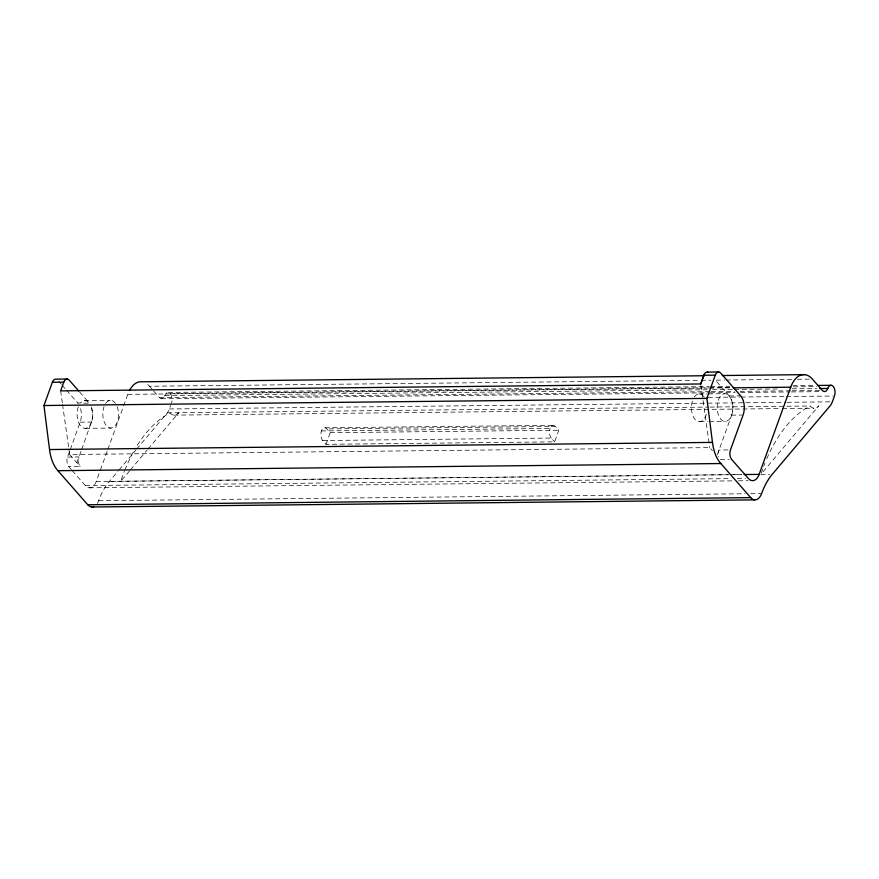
<?xml version="1.0" encoding="UTF-8"?>
<svg xmlns="http://www.w3.org/2000/svg" width="879" height="879" viewBox="0 0 879 879"><rect width="100%" height="100%" fill="white"/><g stroke="black" fill="none" stroke-linecap="round" stroke-linejoin="round"><path stroke-width="0.66" stroke-dasharray="4.39 3.3" d="M81.67 449.455L92.317 419.47L92.702 412.328L91.251 406.34M717.352 454.674L731.658 415.152C733.723 408.9 733.394 401.285 729.229 395.957L715.363 380.146M78.297 406.9A13.877 7.867 89.4 0 0 80.736 426.106A13.877 7.867 89.4 0 0 91.592 422.052L92.8 415.229L91.493 406.944M731.658 415.152C733.723 408.889 733.383 401.296 729.229 395.957A13.877 7.867 89.4 0 0 718.374 400A13.877 7.867 89.4 0 0 720.813 419.195A13.877 7.867 89.4 0 0 731.658 415.152L741.821 415.042M71.375 469.639L68.749 466.65A6.933 3.934 89.4 0 1 67.54 457.047L69.793 450.817M70.243 449.576L80.154 422.173A13.877 7.867 89.4 0 0 79.824 406.461M76.858 462.739L81.22 450.696M72.254 470.628L85.362 485.582A13.877 7.867 89.4 0 0 96.218 481.527L99.931 471.276M100.393 469.99L107.348 450.762M107.82 449.477L123.126 407.175M123.598 405.889L127.774 394.352A27.743 15.723 89.4 0 1 128.554 392.386M136.564 449.213L167.285 412.844A13.877 7.867 89.4 0 0 169.405 408.977L170.669 405.483M325.999 444.313L330.207 432.699L326.889 428.908A6.933 3.934 89.4 0 0 321.461 430.93A6.933 3.934 89.4 0 0 322.681 440.533L325.999 444.313L554.605 441.851L558.813 430.227L555.484 426.447L326.889 428.908M97.338 503.48A13.877 7.867 89.4 0 0 98.646 500.722A67.331 38.16 89.4 0 1 109.348 481.417L118.127 471.034M119.006 469.99L135.685 450.246M129.554 470.913L120.775 481.296A152.66 86.516 89.4 0 1 124.466 471.067M130.433 469.869L147.112 450.125M147.991 449.092L178.723 412.723A13.877 7.867 89.4 0 1 169.988 412.899A152.66 86.516 89.4 0 0 134.97 449.18M147.672 384.475A27.743 15.723 89.4 0 1 149.474 386.255L699.86 380.321M701.233 380.299L710.836 380.2M716.33 380.146L724.571 380.047M725.933 380.036L791.825 379.321M797.308 379.267L809.658 379.135M168.35 392.452L709.122 386.617M710.496 386.606L729.713 386.397M792.847 385.716L814.811 385.474M153.627 390.99L159.44 397.616A6.933 3.934 89.4 0 0 164.867 395.594A6.933 3.934 89.4 0 1 170.295 393.561L708.32 387.76M709.694 387.749L730.284 387.529M793.418 386.848L816.756 386.595M127.774 394.352L708.353 388.089M709.727 388.078L730.317 387.859M164.867 395.594L707.013 389.738M712.506 389.683L733.097 389.463M734.47 389.441L779.761 388.957M792.111 388.826L816.822 388.562M159.44 397.616L709.825 391.682M711.199 391.66L734.536 391.408M740.019 391.353L790.803 390.803M792.177 390.792L819.624 390.496M161.384 398.725L709.023 392.825M710.397 392.803L735.097 392.539M740.59 392.484L790.001 391.946M791.375 391.935L820.195 391.627M84.439 400.626L110.161 400.352M698.805 394.001L706.925 393.913M708.276 393.891L724.516 393.715M66.452 390.133L77.726 402.978L89.493 403.263M729.229 395.957L740.656 395.825M708.166 397.374L739.733 397.033M741.107 397.022L785.035 396.55M786.408 396.528L833.072 396.033M169.405 408.977L744.502 402.769M745.864 402.758L785.672 402.329M787.046 402.318L832.336 401.824M167.285 412.844L708.628 407.087M710.001 407.076L810.053 405.999A13.877 7.867 89.4 0 0 818.788 405.823L760.851 474.396L769.74 474.297M173.866 415.13L781.046 408.581M782.42 408.57L813.943 408.23M80.154 422.173L91.592 422.052M85.45 428.337L111.161 428.062M699.805 421.711L707.925 421.623M709.276 421.601L725.516 421.437M324.944 427.787L553.55 425.326M321.461 430.93L550.067 428.469A6.933 3.934 89.4 0 1 555.484 426.447M330.207 432.699L558.813 430.227M322.681 440.533L551.276 438.061L554.605 441.851M62.552 404.417L69.65 454.509L709.727 447.609L712.429 450.696M67.54 457.047L78.967 456.926A6.933 3.934 89.4 0 0 80.187 466.518L68.749 466.65M727.933 449.927L719.044 450.026A6.933 3.934 89.4 0 0 718.879 456.948M720.253 459.618L729.152 459.519M96.218 481.527L728.955 474.704M730.328 474.693L741.305 474.572M109.348 481.417L727.955 474.748M733.438 474.693L741.667 474.605M85.362 485.582L730.449 478.626M737.316 478.55L745.557 478.462M89.251 487.812L732.965 480.868M738.459 480.813L748.062 480.703M98.646 500.722L745.117 493.756M750.6 493.701L761.588 493.58M149.474 386.255L152.792 390.045M79.615 391.99L89.153 402.857A13.877 7.867 89.4 0 0 80.582 402.835M58.662 381.244L61.255 384.211M62.123 385.2L65.595 389.144M69.65 454.509L80.187 466.518M700.915 385.398L709.727 447.609M60.64 390.88L62.365 403.065M706.353 414.174A13.877 7.867 89.4 0 1 695.443 419.854A13.877 7.867 89.4 0 1 692.663 400.275M694.289 397.055A13.877 7.867 89.4 0 1 704.178 397.088M77.726 402.978A13.877 7.867 89.4 0 1 78.066 403.395M170.295 393.561A6.933 3.934 89.4 0 1 171.504 403.164M124.906 469.968A152.66 86.516 89.4 0 1 133.707 451.399M761.236 473.232A152.66 86.516 89.4 0 1 762.84 468.65M763.675 466.397A152.66 86.516 89.4 0 1 764.983 463.068M766.785 458.717A152.66 86.516 89.4 0 1 810.053 405.999M551.276 438.061A6.933 3.934 89.4 0 1 550.067 428.469M117.204 406.658A13.877 7.867 89.4 0 1 115.885 424.689A13.877 7.867 89.4 0 1 105.568 424.656A13.877 7.867 89.4 0 1 104.019 406.625M105.645 403.406A13.877 7.867 89.4 0 1 115.545 403.428"/><path stroke-width="1.32" d="M78.758 391.001L69.221 380.135A6.933 3.934 89.4 0 0 63.793 382.156L60.64 390.88L700.717 383.969L704.068 374.773M93.723 506.733A13.877 7.867 89.4 0 1 87.801 504.777L57.904 470.694A32.27 18.294 89.4 0 1 49.532 449.543L43.95 405.527L52.366 382.277A6.933 3.934 89.4 0 1 55.849 379.146L67.276 379.025M700.728 384.068L704.178 374.531A6.933 3.934 89.4 0 1 707.87 372.224M750.732 497.624L720.835 463.541A32.27 18.294 89.4 0 1 712.473 442.401L706.881 398.385L715.297 375.135A6.933 3.934 89.4 0 1 720.725 373.103L740.656 395.825A13.877 7.867 89.4 0 1 743.096 415.031L730.471 449.894A6.933 3.934 89.4 0 0 731.691 459.497L748.293 478.429A13.877 7.867 89.4 0 0 759.148 474.385L790.704 387.199A27.743 15.723 89.4 0 1 812.405 379.102L822.37 390.463A6.933 3.934 89.4 0 0 827.798 388.441A6.933 3.934 89.4 0 1 833.226 386.419A6.933 3.934 89.4 0 1 834.446 396.011L832.336 401.824A13.877 7.867 89.4 0 1 830.226 405.691L772.278 474.275A67.331 38.16 89.4 0 0 761.588 493.58A13.877 7.867 89.4 0 1 750.732 497.624L87.801 504.777M707.353 372.114L718.78 371.993M52.366 382.277L63.793 382.156M703.87 375.256L715.297 375.135M704.442 375.729L141.706 381.794A27.743 15.723 89.4 0 0 129.433 390.551M722.285 375.531L804.637 374.641M817.558 385.452L831.281 385.299M733.064 387.826L790.704 387.199M819.569 388.529L827.798 388.441M43.95 405.527L706.881 398.385M49.532 449.543L712.473 442.401M57.904 470.694L720.835 463.541M744.052 474.539L759.148 474.385M91.68 507.007L754.621 499.854"/></g></svg>
